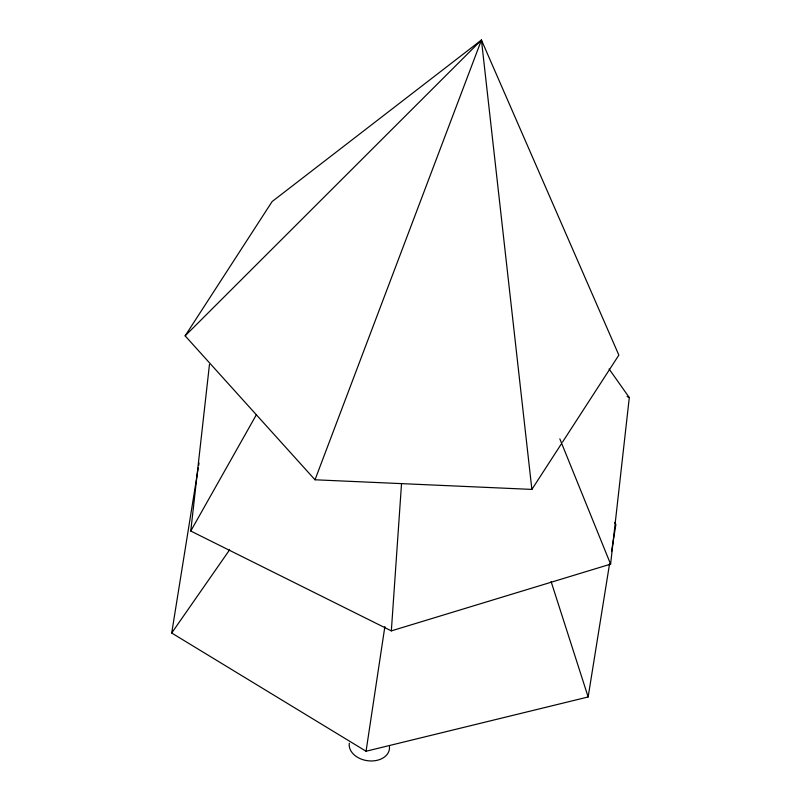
<?xml version="1.0" encoding="UTF-8"?>
<svg xmlns="http://www.w3.org/2000/svg" width="801" height="801" viewBox="0 0 801 801"><rect width="100%" height="100%" fill="white"/><g stroke="black" fill="none" stroke-linecap="round" stroke-linejoin="round"><path stroke-width="1.2" d="M609.09 368.991L629.296 397.566L610.602 564.144L391.339 630.878L401.531 483.634M391.339 630.878L190.768 531.033L209.472 364.465M609.551 563.914L588.144 696.97L366.057 751.238L384.88 626.522M366.057 751.238L171.704 633.02L198.248 467.924M198.648 465.461L199.038 462.998M611.523 551.599L615.889 524.485L614.577 522.362M561.101 444.295L531.874 489.411L315.013 479.789L481.441 40.05L618.853 355.113L562.452 442.192M190.768 531.033L256.5 414.517M315.013 479.789L185.141 335.859L272.12 201.552L481.441 40.05L531.874 489.411M171.704 633.02L229.617 549.816M185.141 335.859L481.441 40.05M627.073 396.465L629.296 397.566M559.829 438.878L610.602 564.144M551.108 581.576L588.144 696.97M389.456 746.482A20.275 14.558 8.3 0 1 369.021 760.88A20.275 14.558 8.3 0 1 349.316 743.188"/></g></svg>
